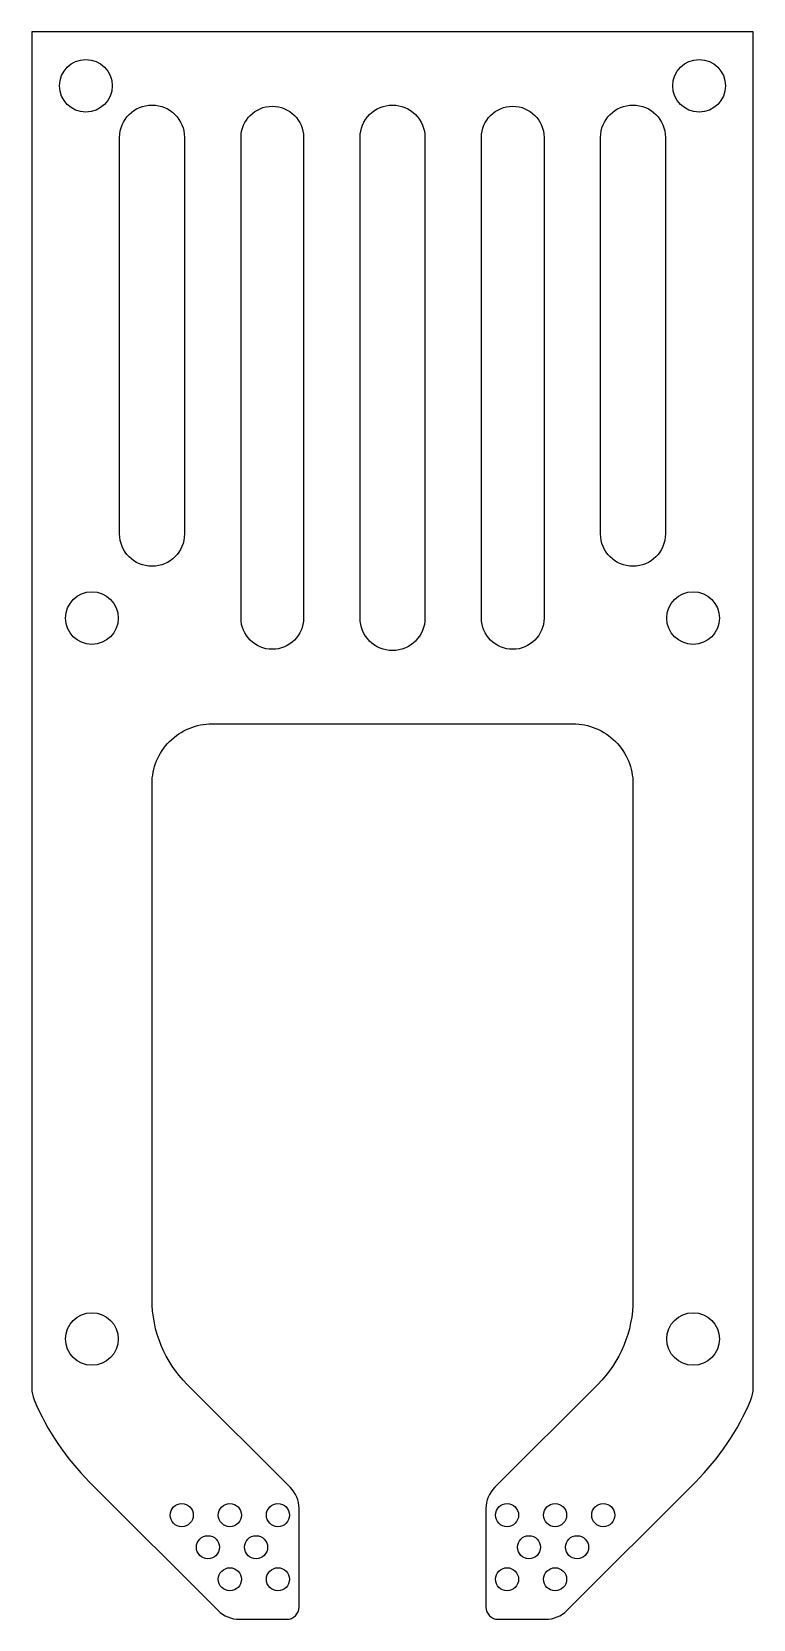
# Model space of a CAD drawing. Header units: inches. Extents: x -0.59 to 2.41, y -6.14 to 0.46.
import ezdxf

# ---------------------------------------------------------------- set-up
doc = ezdxf.new("R2010")
doc.units = ezdxf.units.IN
doc.header["$MEASUREMENT"] = 0

msp = doc.modelspace()

# ---------------------------------------------------------------- linework, layer by layer
for points in [[(2.4123, 0.4646), (-0.5877, 0.4646), (-0.5877, -5.1796, 0.10004), (-0.5779, -5.2281, 0.096943), (-0.3475, -5.5706), (0.1869, -6.1051, 0.198912), (0.2753, -6.1417), (0.4735, -6.1417, 0.414214), (0.5235, -6.0917), (0.5235, -5.6809, 0.198912), (0.4869, -5.5926), (0.0587, -5.1644, -0.198912), (-0.0877, -4.8108), (-0.0877, -2.6654, -0.414214), (0.1623, -2.4154), (1.6623, -2.4154, -0.414214), (1.9123, -2.6654), (1.9123, -4.8108, -0.198912), (1.7658, -5.1644), (1.3376, -5.5926, 0.198912), (1.301, -5.6809), (1.301, -6.0917, 0.414214), (1.351, -6.1417), (1.5492, -6.1417, 0.198912), (1.6376, -6.1051), (2.1721, -5.5706, 0.096943), (2.4025, -5.2281, 0.10004), (2.4123, -5.1796)], [(-0.2227, -1.625), (-0.2227, 0.0246, -1), (0.0473, 0.0246), (0.0473, -1.625, -1)], [(0.2823, -1.9754), (0.2823, 0.0246, -1), (0.5423, 0.0246), (0.5423, -1.9754, -1)], [(0.9123, 0.1596, -0.414214), (1.0473, 0.0246), (1.0473, -1.9754, -0.414214), (0.9123, -2.1104, -0.414214), (0.7773, -1.9754), (0.7773, 0.0246, -0.414214)], [(1.5423, 0.0246), (1.5423, -1.9754, -1), (1.2823, -1.9754), (1.2823, 0.0246, -1)], [(2.0473, 0.0246), (2.0473, -1.625, -1), (1.7773, -1.625), (1.7773, 0.0246, -1)]]:
    msp.add_lwpolyline(points, format="xyb", close=True)
for centre, radius in [((-0.3627, 0.2396), 0.1095), ((2.1873, 0.2396), 0.1095), ((-0.3377, -1.9754), 0.1095), ((2.1623, -1.9754), 0.1095), ((-0.3377, -4.9754), 0.1095), ((2.1623, -4.9754), 0.1095), ((0.036, -5.7084), 0.048), ((0.236, -5.7084), 0.048), ((0.436, -5.7084), 0.048), ((1.3885, -5.7084), 0.048), ((1.5885, -5.7084), 0.048), ((1.7885, -5.7084), 0.048), ((0.1448, -5.8419), 0.048), ((0.3448, -5.8419), 0.048), ((1.4798, -5.8419), 0.048), ((1.6798, -5.8419), 0.048), ((0.236, -5.9754), 0.048), ((0.436, -5.9754), 0.048), ((1.3885, -5.9754), 0.048), ((1.5885, -5.9754), 0.048)]:
    msp.add_circle(centre, radius)

doc.saveas('drawing.dxf')
